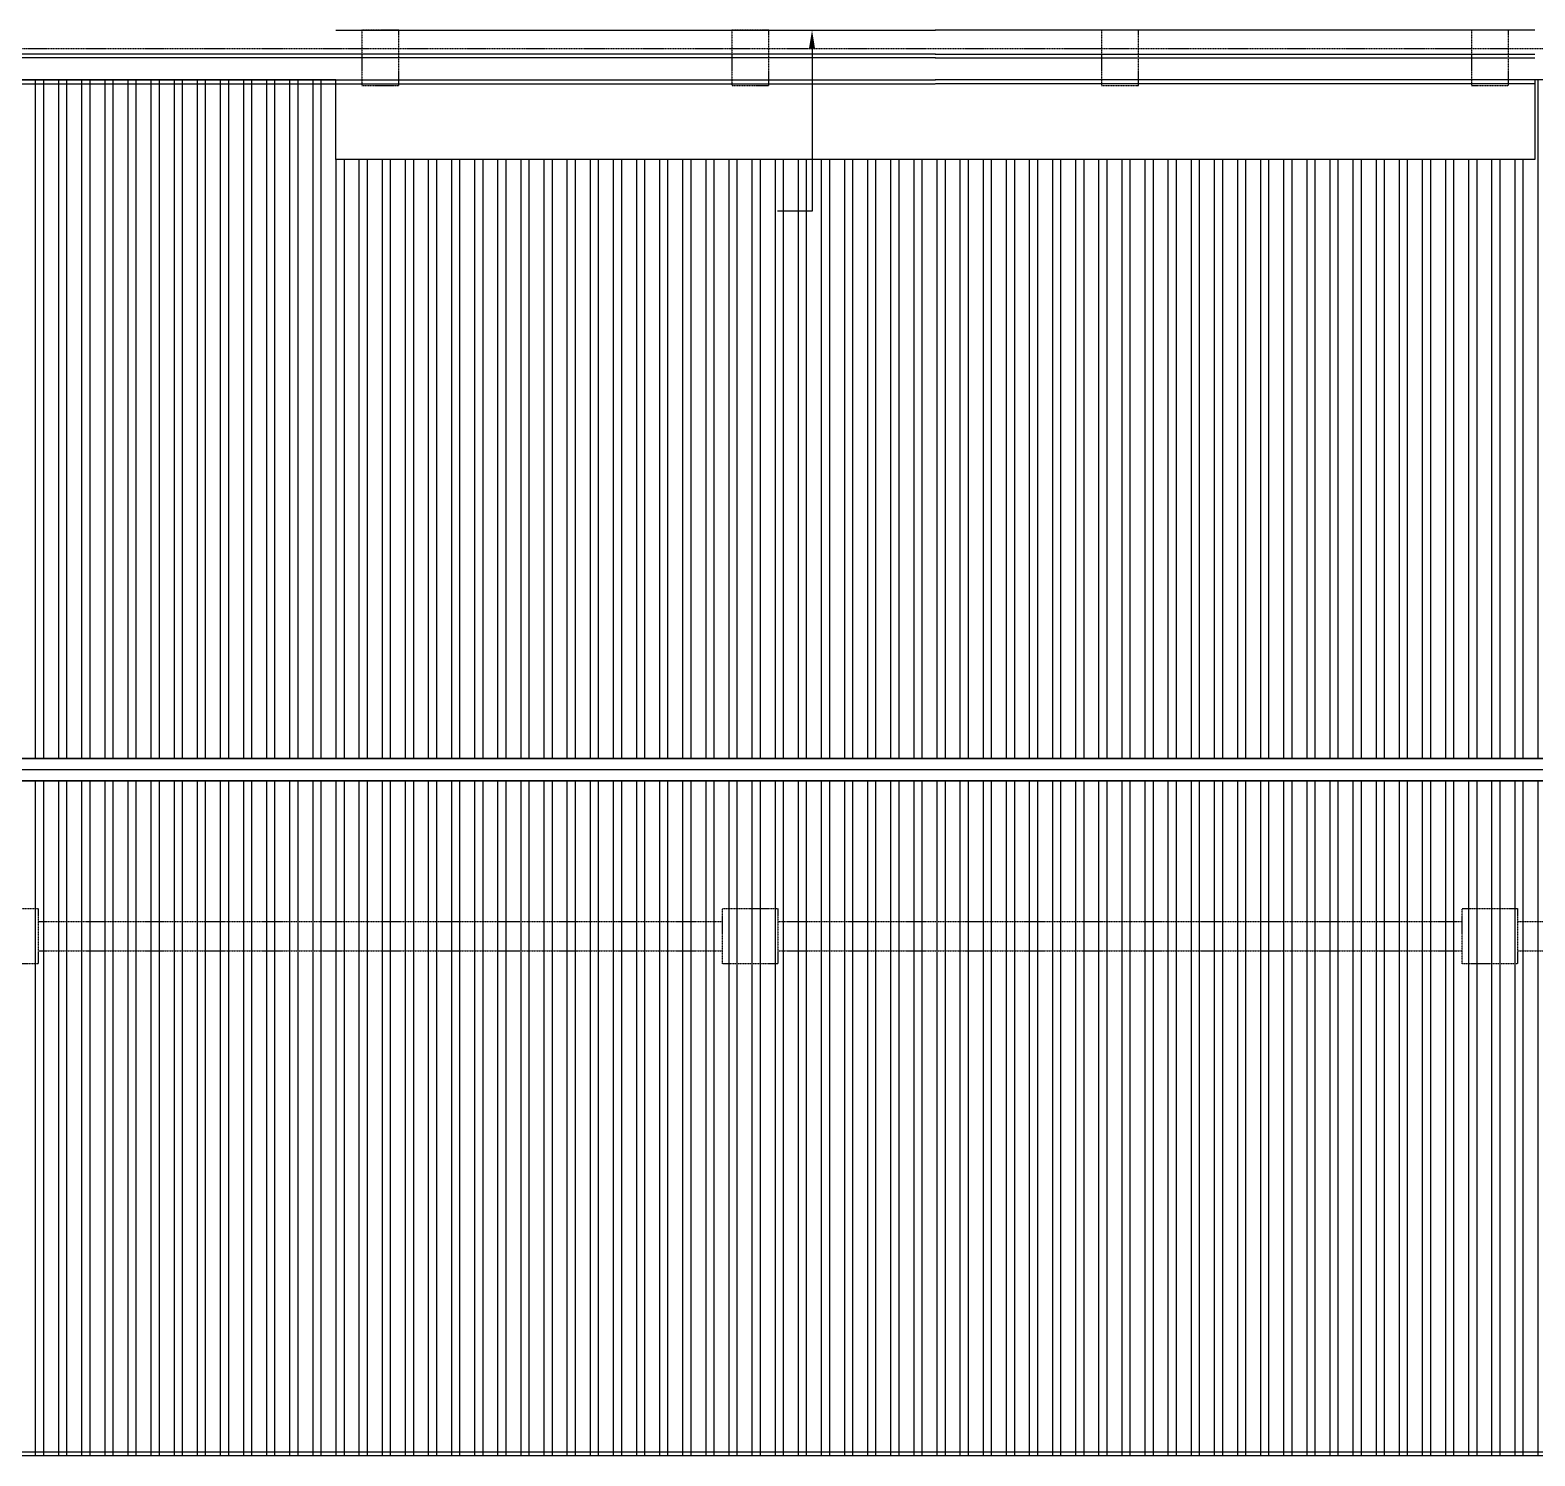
# Model space of a CAD drawing. Extents: x 2390503 to 2466382, y -996812 to -918729.
# Drawn here: x 2416018 to 2436362, y -938257 to -918979 of the extents above; entities that cross this region are included whole.
import ezdxf

# ---------------------------------------------------------------- set-up
doc = ezdxf.new("R2010")
doc.units = 0
doc.header["$LTSCALE"] = 15
doc.header["$MEASUREMENT"] = 0
doc.linetypes.add('HIDDEN', pattern=[0.375, 0.25, -0.125])
doc.layers.get('0').update_dxf_attribs({"linetype": 'CONTINUOUS'})
for name, color, linetype in [('BEAM', 1, 'HIDDEN'), ('hatch', 7, 'CONTINUOUS'), ('hatchb', 251, 'CONTINUOUS'), ('ROOF', 7, 'CONTINUOUS')]:
    doc.layers.add(name, color=color, linetype=linetype)
pattern_1 = [(90, (-158796.45, -154304.53), (-312.5, 6e-14), []), (90, (-158906.93, -154194.05), (-312.5, 6e-14), [])]

msp = doc.modelspace()

# ---------------------------------------------------------------- hatches: boundary and pattern name
at = {"layer": 'hatch'}
h = msp.add_hatch(dxfattribs=at)
h.set_pattern_fill('STEEL', color=0, scale=2500, angle=45, style=0)
h.set_pattern_definition(pattern_1)
edge = h.paths.add_edge_path()
edge.add_line((2394903, -919651), (2394903, -923704))
edge.add_line((2394903, -923704), (2395078, -923704))
edge.add_line((2395078, -923704), (2395078, -928829))
edge.add_line((2395078, -928829), (2461434, -928829))
edge.add_line((2461434, -928829), (2461434, -923704))
edge.add_line((2461434, -923704), (2461609, -923704))
edge.add_line((2461609, -923704), (2461609, -919651))
edge.add_line((2461609, -919651), (2436359, -919651))
edge.add_line((2436359, -919651), (2436359, -920729))
edge.add_line((2436359, -920729), (2420152, -920729))
edge.add_line((2420152, -920729), (2420152, -919651))
edge.add_line((2420152, -919651), (2394903, -919651))
h = msp.add_hatch(dxfattribs=at)
h.set_pattern_fill('STEEL', color=0, scale=2500, angle=45, style=0)
h.set_pattern_definition(pattern_1)
h.paths.add_polyline_path([(2461434, -929129), (2461434, -931559), (2465434, -931559), (2465434, -938257), (2401028, -938257), (2401028, -933554), (2400778, -933554), (2400778, -933554), (2391078, -933554), (2391078, -931554), (2395078, -931554), (2395078, -929129)])

# ---------------------------------------------------------------- linework, layer by layer
at = {"color": 0}
for p, q in [((2426589, -919229), (2426589, -921426)), ((2426589, -921426), (2426123, -921426))]:
    msp.add_line(p, q, dxfattribs=at)
msp.add_solid([(2426547, -919229), (2426630, -919229), (2426589, -918979)], dxfattribs=at)
at = {"layer": 'BEAM', "color": 0}
for p, q in [((2415003, -919229), (2420503, -919229)), ((2420003, -919229), (2425503, -919229)), ((2425003, -919229), (2430503, -919229)), ((2430003, -919229), (2435503, -919229)), ((2435003, -919229), (2440503, -919229)), ((2416128, -931029), (2425378, -931029)), ((2426128, -931029), (2435378, -931029)), ((2436128, -931029), (2445378, -931029)), ((2416128, -931429), (2425378, -931429)), ((2426128, -931429), (2435378, -931429)), ((2436128, -931429), (2445378, -931429))]:
    msp.add_line(p, q, dxfattribs=at)
for points in [[(2420503, -918979), (2420503, -919729), (2421003, -919729), (2421003, -918979)], [(2425503, -918979), (2425503, -919729), (2426003, -919729), (2426003, -918979)], [(2430503, -918979), (2430503, -919729), (2431003, -919729), (2431003, -918979)], [(2435503, -918979), (2435503, -919729), (2436003, -919729), (2436003, -918979)], [(2415378, -930854), (2416128, -930854), (2416128, -931604), (2415378, -931604)], [(2425378, -930854), (2426128, -930854), (2426128, -931604), (2425378, -931604)], [(2435378, -930854), (2436128, -930854), (2436128, -931604), (2435378, -931604)]]:
    msp.add_lwpolyline(points, close=True, dxfattribs=at)
at = {"layer": 'hatchb', "color": 0}
msp.add_lwpolyline([(2461434, -929129), (2461434, -931559), (2465434, -931559), (2465434, -938257), (2401028, -938257), (2401028, -933554), (2400778, -933554), (2400778, -933554), (2391078, -933554), (2391078, -931554), (2395078, -931554), (2395078, -929129), (2461434, -929129)], dxfattribs=at)
at = {"layer": 'ROOF', "color": 0}
for p, q in [((2420152, -918979, 0), (2428256, -918979, 0)), ((2436359, -918979, 0), (2428255, -918979, 0)), ((2420152, -919303), (2394653, -919303)), ((2428256, -919303), (2420152, -919303)), ((2428255, -919303), (2436359, -919303)), ((2420152, -919353), (2394653, -919353)), ((2428256, -919354), (2420152, -919354)), ((2428255, -919353), (2436359, -919353)), ((2394653, -919651, 0), (2420152, -919651, 0)), ((2394653, -919703, 0), (2420152, -919703, 0)), ((2420152, -919651, 0), (2428256, -919651, 0)), ((2420152, -919703, 0), (2428253, -919703, 0)), ((2436359, -919651, 0), (2428255, -919651, 0)), ((2436359, -919703, 0), (2428258, -919703, 0)), ((2436359, -920729), (2420152, -920729, 0)), ((2461684, -928829), (2394828, -928829)), ((2461684, -928979), (2394828, -928979)), ((2461684, -929129), (2394828, -929129)), ((2465684, -938205, 0), (2400828, -938205, 0)), ((2435503, -938257, 0), (2400778, -938257, 0)), ((2465684, -938257, 0), (2435503, -938257, 0))]:
    msp.add_line(p, q, dxfattribs=at)
msp.add_lwpolyline([(2394903, -919651), (2394903, -923704), (2395078, -923704), (2395078, -928829), (2461434, -928829), (2461434, -923704), (2461609, -923704), (2461609, -919651), (2436359, -919651), (2436359, -920729), (2420152, -920729), (2420152, -919651), (2394903, -919651)], dxfattribs=at)

doc.saveas('drawing.dxf')
